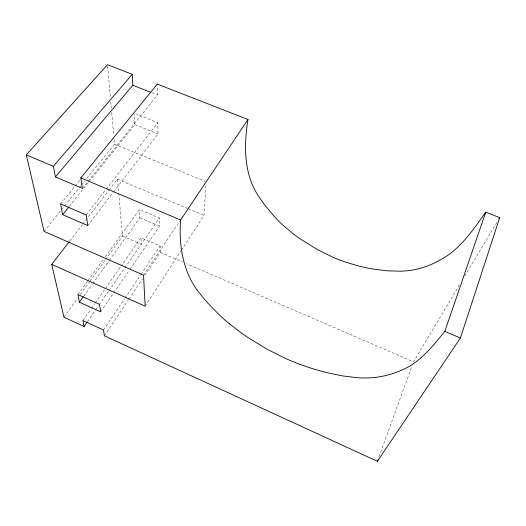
<?xml version="1.0" encoding="UTF-8"?>
<svg xmlns="http://www.w3.org/2000/svg" width="526" height="526" viewBox="0 0 526 526"><rect width="100%" height="100%" fill="white"/><g stroke="black" fill="none" stroke-linecap="round" stroke-linejoin="round"><path stroke-width="0.39" stroke-dasharray="2.63 1.97" d="M181.279 250.448L204.022 215.364L205.995 183.975M379.062 456.68L411.819 366.431M459.487 284.875L413.502 361.803L186.454 263.684M464.806 275.979L497.182 221.827M145.15 306.185L180.832 251.139M104.372 335.805L128.429 299.84M128.883 299.162L142.5 278.806M144.768 275.414L160.2 252.342L160.095 245.977L140.909 237.719L121.269 265.775M143.545 275.118L179.636 221.282M103.504 329.993L124.498 298.827M124.951 298.15L140.468 275.111M140.922 274.434L160.095 245.977M100.657 311.833L129.435 270.022M129.902 269.345L159.608 226.187L159.47 218.034L139.416 209.539L104.358 258.023M87.342 321.748L95.311 310.274M95.785 309.597L98.592 305.553M99.066 304.876L108.435 291.384M108.895 290.832L124.373 268.438M124.82 267.912L159.47 218.034M82.93 320.564L90.88 309.203M91.346 308.538L94.621 303.857M95.088 303.193L104.904 289.162M105.371 288.491L120.802 266.445M83.693 296.204L92.26 284.244M92.734 283.58L108.915 260.981M109.395 260.317L139.85 217.777L139.416 209.539M63.968 317.231L77.394 298.597M80.274 294.599L89.387 281.956M89.867 281.292L105.213 259.995M105.693 259.331L122.479 236.036L118.915 195.245M77.947 294.553L87.553 281.272M88.033 280.608L103.878 258.687M87.776 225.595L113.175 192.437M113.675 191.786L157.997 133.926L157.8 122.742L135.78 113.938M69.787 240.961L82.345 224.701M82.852 224.056L108.468 190.892M108.974 190.241L117.515 179.188L187.512 208.46M86.192 214.95L105.719 189.801M106.219 189.156L157.8 122.742M69.314 206.402L88.789 182.127M89.302 181.49L134.919 124.636L134.354 114.076M82.398 188.361L87.54 181.963M88.059 181.325L157.484 94.963L157.333 86.165M44.046 231.361L61.003 210.367M61.522 209.729L64.087 206.554M64.606 205.916L78.992 188.104M79.511 187.466L81.05 185.56M81.563 184.922L84.647 181.108M86.705 178.564L114.458 144.209L114.07 139.771M60.582 203.924L80.176 179.859M151.81 92.734L157.484 94.963M134.919 124.636L157.997 133.926M114.458 144.209L205.403 181.457M188.196 208.743L204.022 215.364M139.85 217.777L159.608 226.187M122.479 236.036L141.251 244.149L140.909 237.719M160.2 252.342L182.68 262.053M107.652 66.283L110.447 98.217M110.762 101.834L111.315 108.231M111.696 112.544L113.682 135.261M117.515 179.188L118.85 194.502"/><path stroke-width="0.79" d="M69.287 241.612L51.699 264.368L145.15 306.185L143.545 275.118L44.046 231.361L26.3 154.887L107.514 64.691L132.25 74.337L53.376 166.308L55.408 176.907L82.398 188.361L80.84 177.893L157.3 84.101L247.983 119.468L180.609 219.973C178.61 246.129 183.278 274.184 200.768 294.659A183.344 106.061 24.8 0 0 207.671 302.904L219.434 315.054A129.166 71.372 26.7 0 0 229.343 323.76M247.983 119.468C243.801 145.511 243.545 174.652 259.259 197.191A162.317 116.266 22.5 0 0 265.032 205.41L275.078 217.396A115.122 79.367 25.4 0 0 283.718 225.851L293.107 233.656A148.694 106.048 24.1 0 0 300.747 239.258L317.632 249.765L333.32 257.424A116.305 80.077 24.8 0 0 346.963 262.566L357.752 265.735A139.817 98.862 25 0 0 372.461 268.931L386.952 270.811L400.562 271.206A86.336 57.656 23.3 0 0 409.813 270.443C422.97 268.74 435.41 263.401 446.469 256.195A129.988 90.202 25.8 0 0 452.925 251.467C466.075 240.415 475.872 226.062 485.748 212.175L499.7 217.613L460.421 337.994L377.385 461.309L104.372 335.805L103.504 329.993L82.93 320.564L84.061 326.468L63.968 317.231L51.699 264.368M229.343 323.76L239.968 331.932A167.715 96.416 25.8 0 0 248.528 337.883L267.274 349.297L284.494 357.969A130.501 72.016 26.2 0 0 299.34 364.117L311.017 368.154A157.465 89.578 26.4 0 0 326.863 372.632L342.406 375.886L356.917 377.681A96.528 51.502 25.2 0 0 366.734 377.944C380.002 377.793 393.119 374.407 405.033 368.621A145.991 81.267 27 0 0 411.68 364.899C424.909 356.174 434.89 343.557 444.805 331.406L485.748 212.175M377.385 461.309L377.944 459.763M498.858 219.02L499.7 217.613M84.061 326.468L86.875 322.418M79.413 302.187L77.947 294.553L99.532 304.317L100.657 311.833L79.413 302.187L83.22 296.868M62.647 214.707L60.582 203.924L86.192 214.95L87.776 225.595L62.647 214.707L68.801 207.04M55.408 176.907L132.828 85.278L132.25 74.337M132.828 85.278L150.778 92.326M26.3 154.887L53.376 166.308M80.84 177.893L180.609 219.973M444.805 331.406L460.421 337.994M157.3 84.101L157.313 84.791"/></g></svg>
